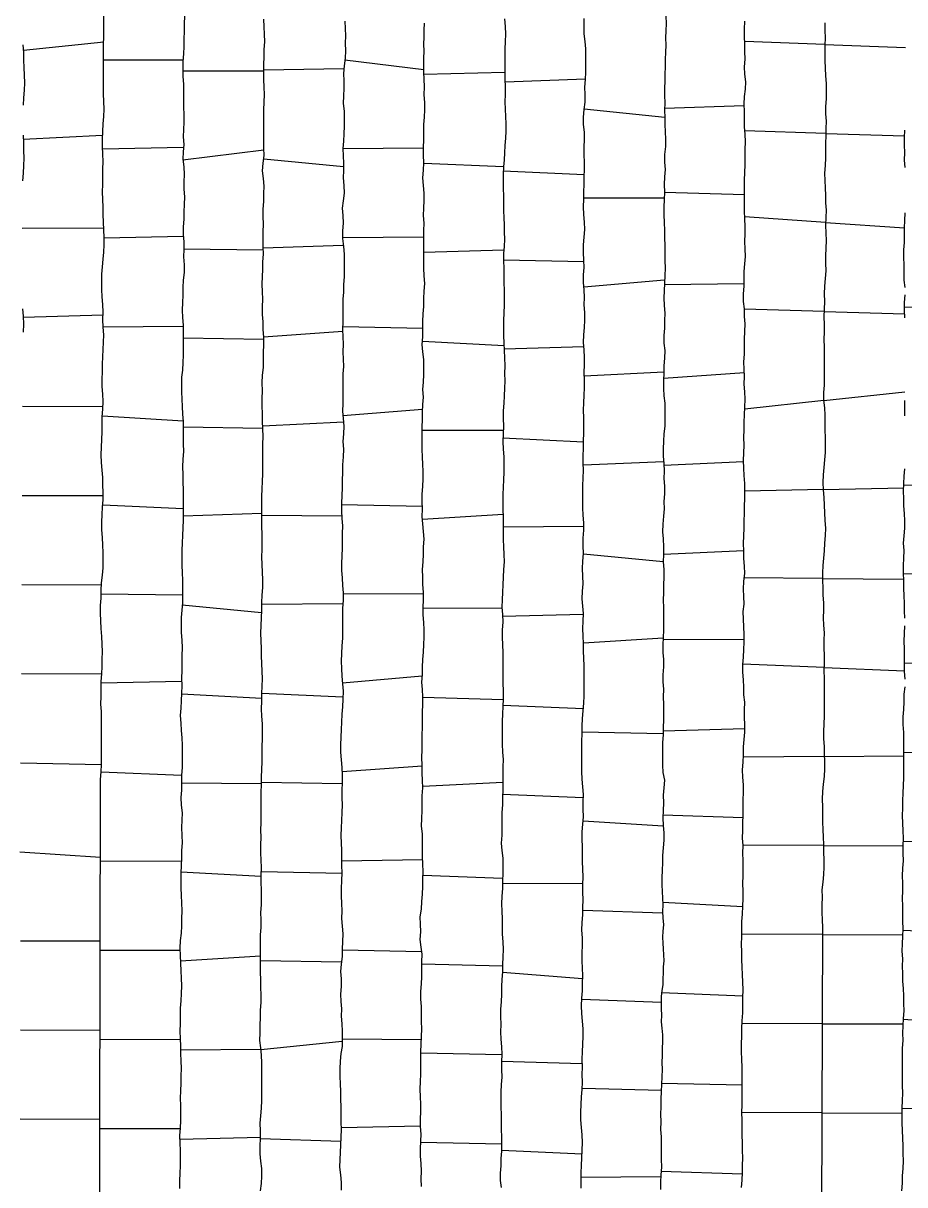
# Model space of a CAD drawing. Extents: x 703186 to 703989, y 1560402 to 1561368.
# Drawn here: x 703302.7 to 703352.2, y 1560728.8 to 1560793.9 of the extents above; entities that cross this region are included whole.
import ezdxf

# ---------------------------------------------------------------- set-up
doc = ezdxf.new("R2010")
doc.units = 0
doc.layers.add('10124_2002_REAL', color=30, linetype='Continuous')
doc.layers.add('AGROCAD PLL', color=7, linetype='Continuous')

msp = doc.modelspace()

# ---------------------------------------------------------------- linework, layer by layer
at = {"layer": '10124_2002_REAL'}
for points in [[(703306.9575, 1560711.9363), (703307.032, 1560751.0817), (703307.0351, 1560751.5074), (703307.071, 1560751.9341), (703307.087, 1560752.3433), (703307.0879, 1560752.7579), (703307.0863, 1560753.1851), (703307.0889, 1560753.6214), (703307.0878, 1560754.0502), (703307.0834, 1560754.4843), (703307.0929, 1560754.9045), (703307.0758, 1560755.3183), (703307.0541, 1560755.7396), (703307.0703, 1560756.1684), (703307.0646, 1560756.5913), (703307.0565, 1560757.0036), (703307.1084, 1560757.4257), (703307.1196, 1560757.8382), (703307.115, 1560758.2551), (703307.1385, 1560758.6781), (703307.1186, 1560759.1073), (703307.1002, 1560759.5356), (703307.0713, 1560759.9723), (703307.0461, 1560760.4013), (703307.0318, 1560760.829), (703307.0269, 1560761.2617), (703307.0612, 1560761.6885), (703307.0675, 1560762.1165), (703307.0839, 1560762.549), (703307.1458, 1560762.9677), (703307.1857, 1560763.3881), (703307.1868, 1560763.8164), (703307.1748, 1560764.239), (703307.1553, 1560764.6613), (703307.1365, 1560765.089), (703307.1124, 1560765.5167), (703307.0967, 1560765.9393), (703307.1288, 1560766.3689), (703307.1498, 1560766.785), (703307.1695, 1560767.2031), (703307.1738, 1560767.6166), (703307.1618, 1560768.0308), (703307.1527, 1560768.4439), (703307.1268, 1560768.8657), (703307.0809, 1560769.2928), (703307.07, 1560769.7278), (703307.0821, 1560770.1484), (703307.1101, 1560770.5769), (703307.1223, 1560771.0019), (703307.1261, 1560771.4216), (703307.1285, 1560771.8545), (703307.1539, 1560772.2759), (703307.1746, 1560772.7156), (703307.1622, 1560773.1276), (703307.1235, 1560773.5532), (703307.1283, 1560773.9707), (703307.1457, 1560774.3801), (703307.1363, 1560774.8034), (703307.1549, 1560775.2207), (703307.1788, 1560775.632), (703307.1959, 1560776.0425), (703307.2119, 1560776.456), (703307.1689, 1560776.8739), (703307.1645, 1560777.3107), (703307.1724, 1560777.7291), (703307.1502, 1560778.1523), (703307.1258, 1560778.5797), (703307.1118, 1560778.9958), (703307.1068, 1560779.4165), (703307.11, 1560779.8542), (703307.1397, 1560780.2677), (703307.1824, 1560780.6881), (703307.2131, 1560781.0982), (703307.2393, 1560781.5006), (703307.2301, 1560781.9132), (703307.2084, 1560782.3438), (703307.1972, 1560782.7698), (703307.1832, 1560783.1942), (703307.1778, 1560783.6211), (703307.1542, 1560784.0422), (703307.1443, 1560784.47), (703307.1683, 1560784.8947), (703307.1588, 1560785.3191), (703307.1646, 1560785.7525), (703307.17, 1560786.1689), (703307.1517, 1560786.5877), (703307.1426, 1560787.0101), (703307.1352, 1560787.431), (703307.1607, 1560787.8527), (703307.1808, 1560788.2822), (703307.2193, 1560788.6972), (703307.2251, 1560789.1163), (703307.2082, 1560789.5401), (703307.194, 1560789.972), (703307.2027, 1560790.3969), (703307.2828, 1560815.9467)], [(703311.736, 1560794.3289), (703311.7268, 1560793.8961), (703311.728, 1560793.4744), (703311.7067, 1560793.0542), (703311.7003, 1560792.6274), (703311.6802, 1560792.212), (703311.6467, 1560791.7919), (703311.6528, 1560791.3577), (703311.6522, 1560790.9416), (703311.683, 1560790.5153), (703311.6915, 1560790.0834), (703311.682, 1560789.6629), (703311.6916, 1560789.2313), (703311.7007, 1560788.8126), (703311.6967, 1560788.3879), (703311.6779, 1560787.9716), (703311.6684, 1560787.5534), (703311.6961, 1560787.1367), (703311.6687, 1560786.7156), (703311.6479, 1560786.3051), (703311.7007, 1560785.8797), (703311.7287, 1560785.452), (703311.7046, 1560785.0361), (703311.7094, 1560784.6214), (703311.7377, 1560784.2006), (703311.7186, 1560783.7695), (703311.6987, 1560783.3573), (703311.6981, 1560782.9336), (703311.6754, 1560782.5071), (703311.6574, 1560782.0869), (703311.708, 1560781.6652), (703311.7018, 1560781.2457), (703311.6926, 1560780.8217), (703311.7139, 1560780.3853), (703311.722, 1560779.947), (703311.6733, 1560779.525), (703311.6456, 1560779.1013), (703311.6478, 1560778.6821), (703311.6352, 1560778.2592), (703311.6127, 1560777.8376), (703311.6233, 1560777.4182), (703311.6604, 1560776.9885), (703311.6721, 1560776.5593), (703311.6652, 1560776.1452), (703311.6657, 1560775.7254), (703311.6674, 1560775.3074), (703311.6424, 1560774.8912), (703311.6297, 1560774.4765), (703311.5818, 1560774.0724), (703311.5639, 1560773.6681), (703311.5704, 1560773.2533), (703311.5878, 1560772.8383), (703311.6024, 1560772.4315), (703311.6287, 1560772.0083), (703311.6743, 1560771.5881), (703311.667, 1560771.165), (703311.6603, 1560770.7435), (703311.6666, 1560770.33), (703311.6816, 1560769.9022), (703311.6457, 1560769.4794), (703311.632, 1560769.0547), (703311.6447, 1560768.6178), (703311.6519, 1560768.1892), (703311.664, 1560767.7553), (703311.6685, 1560767.318), (703311.6691, 1560766.89), (703311.6609, 1560766.4649), (703311.675, 1560766.0487), (703311.6547, 1560765.63), (703311.6318, 1560765.1945), (703311.6015, 1560764.7754), (703311.5945, 1560764.3582), (703311.5976, 1560763.947), (703311.6002, 1560763.5321), (703311.6074, 1560763.1075), (703311.6303, 1560762.6976), (703311.6294, 1560762.2691), (703311.6314, 1560761.8468), (703311.6259, 1560761.4248), (703311.5855, 1560761.0086), (703311.5611, 1560760.5915), (703311.5558, 1560760.1643), (703311.5455, 1560759.7449), (703311.5828, 1560759.3183), (703311.614, 1560758.8913), (703311.5829, 1560758.4696), (703311.5909, 1560758.0425), (703311.5954, 1560757.6133), (703311.5747, 1560757.194), (703311.5875, 1560756.7646), (703311.5667, 1560756.3417), (703311.5448, 1560755.9204), (703311.5266, 1560755.506), (703311.4983, 1560755.0972), (703311.528, 1560754.6665), (703311.5629, 1560754.2522), (703311.5944, 1560753.8421), (703311.601, 1560753.428), (703311.6056, 1560753.0224), (703311.6101, 1560752.6001), (703311.6042, 1560752.175), (703311.568, 1560751.7551), (703311.5741, 1560751.3273), (703311.5714, 1560750.9124), (703311.5445, 1560750.4885), (703311.5512, 1560750.0679), (703311.6021, 1560749.6435), (703311.5986, 1560749.2185), (703311.5776, 1560748.8069), (703311.5916, 1560748.3742), (703311.6025, 1560747.9523), (703311.5694, 1560747.5281), (703311.5727, 1560747.0962), (703311.5632, 1560746.6772), (703311.5406, 1560746.258), (703311.5375, 1560745.8418), (703311.5381, 1560745.4266), (703311.5584, 1560745.0042), (703311.5804, 1560744.5837), (703311.5822, 1560744.1459), (703311.5776, 1560743.7166), (703311.5817, 1560743.3026), (703311.5484, 1560742.8813), (703311.5061, 1560742.4655), (703311.4699, 1560742.0493), (703311.492, 1560741.6327), (703311.5185, 1560741.2035), (703311.5271, 1560740.7804), (703311.5476, 1560740.3636), (703311.5657, 1560739.9357), (703311.563, 1560739.5108), (703311.5319, 1560739.0902), (703311.5034, 1560738.67), (703311.5044, 1560738.248), (703311.4939, 1560737.8223), (703311.4769, 1560737.3959), (703311.495, 1560736.9737), (703311.5163, 1560736.5517), (703311.5204, 1560736.1329), (703311.539, 1560735.717), (703311.5512, 1560735.2988), (703311.5414, 1560734.8897), (703311.5392, 1560734.4728), (703311.5232, 1560734.0408), (703311.5042, 1560733.6217), (703311.5107, 1560733.2179), (703311.5198, 1560732.7986), (703311.5081, 1560732.3706), (703311.4888, 1560731.9551), (703311.4664, 1560731.5295), (703311.4758, 1560731.1109), (703311.4903, 1560730.6902), (703311.5045, 1560730.2623), (703311.4941, 1560729.8338), (703311.483, 1560729.4131), (703311.4662, 1560728.9841), (703311.4623, 1560728.5615)], [(703316.0127, 1560728.4272), (703316.0526, 1560728.8435), (703316.0757, 1560729.2617), (703316.0746, 1560729.6822), (703316.0299, 1560730.09), (703315.9884, 1560730.51), (703315.9948, 1560730.9477), (703316.0087, 1560731.3734), (703316.0026, 1560731.7918), (703315.9911, 1560732.2244), (703316.0316, 1560732.6435), (703316.0599, 1560733.0669), (703316.0762, 1560733.4899), (703316.0867, 1560733.9037), (703316.0814, 1560734.3211), (703316.0796, 1560734.7458), (703316.0781, 1560735.1759), (703316.071, 1560735.6042), (703316.0598, 1560736.0336), (703316.018, 1560736.4525), (703315.9686, 1560736.8645), (703315.9846, 1560737.294), (703315.9878, 1560737.7245), (703315.9969, 1560738.1493), (703316.0065, 1560738.5733), (703316.0355, 1560738.9985), (703316.0407, 1560739.419), (703316.029, 1560739.8417), (703316.0329, 1560740.2749), (703316.0102, 1560740.6989), (703315.9986, 1560741.1196), (703316.0063, 1560741.5209), (703316.0016, 1560741.9367), (703315.9979, 1560742.3706), (703316.009, 1560742.7849), (703316.0374, 1560743.2058), (703316.0345, 1560743.6369), (703316.0226, 1560744.048), (703316.0615, 1560744.4722), (703316.0642, 1560744.8775), (703316.054, 1560745.3091), (703316.0444, 1560745.7228), (703316.0497, 1560746.1434), (703316.06, 1560746.573), (703316.0499, 1560746.9792), (703316.0204, 1560747.3963), (703316.0322, 1560747.8384), (703316.0353, 1560748.2633), (703316.0146, 1560748.673), (703316.0494, 1560749.0913), (703316.0332, 1560749.5129), (703316.0342, 1560749.9409), (703316.0402, 1560750.3713), (703316.0513, 1560750.7963), (703316.064, 1560751.2169), (703316.0703, 1560751.6341), (703316.0714, 1560752.0652), (703316.0999, 1560752.4887), (703316.0975, 1560752.9301), (703316.1045, 1560753.3609), (703316.1198, 1560753.7904), (703316.1226, 1560754.209), (703316.1115, 1560754.6304), (703316.0821, 1560755.0589), (703316.0677, 1560755.4795), (703316.0775, 1560755.9042), (703316.0859, 1560756.3251), (703316.1055, 1560756.7445), (703316.1152, 1560757.1621), (703316.1073, 1560757.5822), (703316.0751, 1560758.0097), (703316.0587, 1560758.444), (703316.0517, 1560758.8631), (703316.0362, 1560759.2922), (703316.0201, 1560759.7185), (703316.0383, 1560760.1413), (703316.0579, 1560760.5689), (703316.0745, 1560761.0019), (703316.0704, 1560761.4331), (703316.091, 1560761.8502), (703316.1299, 1560762.2787), (703316.1276, 1560762.707), (703316.1181, 1560763.1377), (703316.0966, 1560763.5622), (703316.0888, 1560763.9892), (703316.0935, 1560764.4184), (703316.1012, 1560764.8424), (703316.0947, 1560765.2761), (703316.0887, 1560765.7071), (703316.0778, 1560766.1258), (703316.0814, 1560766.5488), (703316.0795, 1560766.9561), (703316.0832, 1560767.3772), (703316.1, 1560767.8065), (703316.1111, 1560768.2224), (703316.1291, 1560768.6495), (703316.1392, 1560769.0661), (703316.1311, 1560769.4814), (703316.1339, 1560769.8982), (703316.1418, 1560770.3227), (703316.1519, 1560770.7544), (703316.1384, 1560771.1802), (703316.116, 1560771.607), (703316.1158, 1560772.0393), (703316.1032, 1560772.4579), (703316.1035, 1560772.8842), (703316.1118, 1560773.3174), (703316.0956, 1560773.7563), (703316.1141, 1560774.1874), (703316.1645, 1560774.622), (703316.1795, 1560775.0493), (703316.1785, 1560775.4689), (703316.1939, 1560775.8938), (703316.1829, 1560776.3272), (703316.1526, 1560776.7478), (703316.1579, 1560777.1862), (703316.1237, 1560777.6014), (703316.1137, 1560778.0218), (703316.1302, 1560778.4532), (703316.1164, 1560778.8684), (703316.0929, 1560779.2876), (703316.1222, 1560779.7211), (703316.134, 1560780.1209), (703316.139, 1560780.5461), (703316.1696, 1560780.9718), (703316.1557, 1560781.3817), (703316.1553, 1560781.8114), (703316.153, 1560782.2258), (703316.1684, 1560782.6518), (703316.1537, 1560783.0852), (703316.1533, 1560783.5081), (703316.1881, 1560783.9404), (703316.1923, 1560784.3722), (703316.2016, 1560784.7953), (703316.1736, 1560785.2194), (703316.1262, 1560785.65), (703316.1626, 1560786.087), (703316.2016, 1560786.5074), (703316.1839, 1560786.9314), (703316.1938, 1560787.3536), (703316.1952, 1560787.7722), (703316.2, 1560788.2101), (703316.1873, 1560788.6378), (703316.1829, 1560789.0737), (703316.2089, 1560789.4974), (703316.2253, 1560789.9284), (703316.2053, 1560790.3455), (703316.1894, 1560790.7707), (703316.1984, 1560791.199), (703316.1908, 1560791.6245), (703316.2045, 1560792.0478), (703316.2048, 1560792.4669), (703316.2399, 1560792.8946), (703316.2341, 1560793.3204), (703316.2078, 1560793.7336), (703316.2003, 1560794.1645)], [(703320.7338, 1560794.0469), (703320.7564, 1560793.6329), (703320.7767, 1560793.2232), (703320.7626, 1560792.8147), (703320.7689, 1560792.3917), (703320.748, 1560791.9668), (703320.6943, 1560791.5414), (703320.6659, 1560791.109), (703320.6716, 1560790.7053), (703320.675, 1560790.276), (703320.6524, 1560789.8549), (703320.6471, 1560789.4329), (703320.7014, 1560789.0011), (703320.7042, 1560788.5787), (703320.6982, 1560788.1645), (703320.6716, 1560787.7354), (703320.665, 1560787.3196), (703320.6307, 1560786.9143), (703320.6347, 1560786.5026), (703320.6685, 1560786.0811), (703320.6552, 1560785.6707), (703320.6447, 1560785.2531), (703320.676, 1560784.8318), (703320.6934, 1560784.4019), (703320.649, 1560783.9726), (703320.592, 1560783.5557), (703320.6174, 1560783.1393), (703320.6359, 1560782.7107), (703320.6073, 1560782.2778), (703320.6117, 1560781.8508), (703320.6538, 1560781.4152), (703320.6929, 1560780.983), (703320.6994, 1560780.5558), (703320.7078, 1560780.1364), (703320.697, 1560779.704), (703320.6657, 1560779.2847), (703320.6617, 1560778.8519), (703320.6296, 1560778.4469), (703320.6213, 1560778.0329), (703320.6241, 1560777.6028), (703320.6215, 1560777.182), (703320.6137, 1560776.758), (703320.6321, 1560776.3372), (703320.6369, 1560775.931), (703320.6304, 1560775.4991), (703320.6507, 1560775.0927), (703320.6629, 1560774.6842), (703320.6281, 1560774.2589), (703320.6213, 1560773.8461), (703320.626, 1560773.4309), (703320.6267, 1560773.0102), (703320.6155, 1560772.5984), (703320.6092, 1560772.1763), (703320.6426, 1560771.7572), (703320.6731, 1560771.3277), (703320.6689, 1560770.9011), (703320.6333, 1560770.4731), (703320.6583, 1560770.0405), (703320.6501, 1560769.5999), (703320.6079, 1560769.1673), (703320.5977, 1560768.7362), (703320.5946, 1560768.3084), (703320.5826, 1560767.8727), (703320.563, 1560767.4433), (703320.558, 1560767.0119), (703320.5493, 1560766.5728), (703320.5721, 1560766.1563), (703320.601, 1560765.7377), (703320.5868, 1560765.3135), (703320.5798, 1560764.8963), (703320.5927, 1560764.4755), (703320.5737, 1560764.0572), (703320.5579, 1560763.6333), (703320.5577, 1560763.2288), (703320.591, 1560762.8115), (703320.6132, 1560762.3956), (703320.6379, 1560761.9774), (703320.6376, 1560761.5487), (703320.608, 1560761.1254), (703320.5992, 1560760.7073), (703320.6017, 1560760.2783), (703320.6076, 1560759.861), (703320.5983, 1560759.4296), (703320.5745, 1560759.0054), (703320.5575, 1560758.5733), (703320.5375, 1560758.153), (703320.5473, 1560757.7356), (703320.5708, 1560757.3081), (703320.6071, 1560756.8764), (703320.6338, 1560756.4549), (703320.6256, 1560756.0197), (703320.6064, 1560755.5918), (703320.5728, 1560755.169), (703320.5445, 1560754.7322), (703320.5274, 1560754.3108), (703320.506, 1560753.8896), (703320.5012, 1560753.4585), (703320.4947, 1560753.0423), (703320.536, 1560752.6147), (703320.5637, 1560752.1799), (703320.5945, 1560751.7539), (703320.5948, 1560751.3256), (703320.5675, 1560750.9042), (703320.5681, 1560750.4866), (703320.5858, 1560750.0767), (703320.5689, 1560749.649), (703320.5429, 1560749.2094), (703320.5226, 1560748.8017), (703320.5189, 1560748.3683), (703320.5263, 1560747.9296), (703320.5445, 1560747.534), (703320.5422, 1560747.1079), (703320.5483, 1560746.6779), (703320.5648, 1560746.2651), (703320.5456, 1560745.8349), (703320.5359, 1560745.3983), (703320.5322, 1560744.9721), (703320.5562, 1560744.5568), (703320.5744, 1560744.1337), (703320.5538, 1560743.7052), (703320.5942, 1560743.2777), (703320.6183, 1560742.8483), (703320.5967, 1560742.4124), (703320.594, 1560741.9896), (703320.5851, 1560741.5722), (703320.5254, 1560741.1514), (703320.5006, 1560740.736), (703320.5295, 1560740.323), (703320.5224, 1560739.8885), (703320.4982, 1560739.4702), (703320.5112, 1560739.055), (703320.5436, 1560738.6343), (703320.5289, 1560738.2266), (703320.5646, 1560737.8087), (703320.5875, 1560737.3835), (703320.5828, 1560736.9563), (703320.5786, 1560736.5372), (703320.5181, 1560736.1302), (703320.4729, 1560735.7141), (703320.4518, 1560735.2845), (703320.452, 1560734.8478), (703320.476, 1560734.4328), (703320.4873, 1560733.9963), (703320.4854, 1560733.5652), (703320.5055, 1560733.1471), (703320.5141, 1560732.7141), (703320.5149, 1560732.2915), (703320.5244, 1560731.8664), (703320.5099, 1560731.4412), (703320.5004, 1560731.0141), (703320.4809, 1560730.5888), (703320.457, 1560730.184), (703320.4318, 1560729.7604), (703320.4958, 1560729.3298), (703320.5385, 1560728.9023), (703320.5289, 1560728.468)], [(703325.0468, 1560728.6692), (703325.0198, 1560729.1065), (703325.0444, 1560729.528), (703325.0158, 1560729.957), (703324.9875, 1560730.3763), (703324.99, 1560730.7963), (703325, 1560731.2131), (703325.0134, 1560731.6186), (703324.9796, 1560732.0339), (703324.9798, 1560732.4539), (703325.0001, 1560732.8786), (703325.0055, 1560733.2949), (703324.979, 1560733.7119), (703324.9666, 1560734.1352), (703324.9787, 1560734.558), (703324.9952, 1560734.9756), (703325.0059, 1560735.3901), (703325.001, 1560735.811), (703325.0081, 1560736.2318), (703325.0147, 1560736.652), (703325.0443, 1560737.0856), (703325.0554, 1560737.5125), (703325.0461, 1560737.9267), (703325.0411, 1560738.3543), (703325.0401, 1560738.7719), (703325.0023, 1560739.1894), (703324.9991, 1560739.6161), (703325.0284, 1560740.0356), (703325.0564, 1560740.4452), (703325.056, 1560740.8515), (703325.0656, 1560741.2805), (703325.0779, 1560741.7027), (703325.0129, 1560742.1079), (703324.9705, 1560742.539), (703325.0002, 1560742.9682), (703324.9841, 1560743.3884), (703324.9619, 1560743.7987), (703325.0367, 1560744.24), (703325.061, 1560744.6651), (703325.089, 1560745.0766), (703325.1197, 1560745.4968), (703325.1077, 1560745.9215), (703325.1232, 1560746.3448), (703325.1106, 1560746.7629), (703325.1026, 1560747.1889), (703325.0991, 1560747.6198), (703325.0883, 1560748.041), (703325.099, 1560748.4602), (703325.0444, 1560748.889), (703325.0474, 1560749.3265), (703325.068, 1560749.7606), (703325.081, 1560750.1754), (703325.0831, 1560750.5971), (703325.1124, 1560751.0313), (703325.091, 1560751.4517), (703325.082, 1560751.89), (703325.0689, 1560752.317), (703325.0586, 1560752.7361), (703325.079, 1560753.1649), (703325.0704, 1560753.5799), (703325.0709, 1560754.0064), (703325.0844, 1560754.4331), (703325.0963, 1560754.8527), (703325.091, 1560755.2853), (703325.106, 1560755.7105), (703325.1188, 1560756.137), (703325.0943, 1560756.5595), (703325.056, 1560756.9678), (703325.0852, 1560757.3903), (703325.0939, 1560757.812), (703325.1183, 1560758.2318), (703325.1407, 1560758.6498), (703325.1617, 1560759.0747), (703325.1881, 1560759.493), (703325.1951, 1560759.8954), (703325.1706, 1560760.3195), (703325.1363, 1560760.7358), (703325.1358, 1560761.1652), (703325.158, 1560761.5861), (703325.1447, 1560762.0073), (703325.1179, 1560762.439), (703325.1057, 1560762.8628), (703325.1, 1560763.2838), (703325.1283, 1560763.7145), (703325.1443, 1560764.1455), (703325.1583, 1560764.565), (703325.1779, 1560764.9943), (703325.1524, 1560765.4166), (703325.1083, 1560765.8428), (703325.0819, 1560766.2633), (703325.0852, 1560766.6762), (703325.0728, 1560767.0979), (703325.08, 1560767.5221), (703325.1127, 1560767.9462), (703325.137, 1560768.3701), (703325.1386, 1560768.7817), (703325.1061, 1560769.2003), (703325.1, 1560769.5938), (703325.0685, 1560770.0299), (703325.0779, 1560770.4506), (703325.0733, 1560770.8531), (703325.0748, 1560771.278), (703325.0962, 1560771.7109), (703325.0887, 1560772.1222), (703325.1039, 1560772.5471), (703325.1409, 1560772.9625), (703325.1084, 1560773.3851), (703325.1482, 1560773.8043), (703325.1734, 1560774.2216), (703325.1722, 1560774.6327), (703325.1709, 1560775.0643), (703325.1169, 1560775.4924), (703325.08, 1560775.9149), (703325.1034, 1560776.3437), (703325.111, 1560776.7673), (703325.1199, 1560777.1954), (703325.1351, 1560777.6285), (703325.173, 1560778.0511), (703325.1676, 1560778.4852), (703325.1873, 1560778.9086), (703325.2255, 1560779.3292), (703325.1934, 1560779.7546), (703325.1741, 1560780.1903), (703325.1743, 1560780.6127), (703325.1757, 1560781.0391), (703325.164, 1560781.4611), (703325.1598, 1560781.8749), (703325.1745, 1560782.2986), (703325.1782, 1560782.7097), (703325.1584, 1560783.1387), (703325.1603, 1560783.563), (703325.1942, 1560783.9904), (703325.1792, 1560784.4083), (703325.1434, 1560784.83), (703325.1214, 1560785.2631), (703325.1477, 1560785.6914), (703325.1657, 1560786.1008), (703325.1531, 1560786.5296), (703325.1467, 1560786.9582), (703325.1618, 1560787.3864), (703325.1603, 1560787.8121), (703325.1613, 1560788.2429), (703325.2012, 1560788.6638), (703325.2247, 1560789.0803), (703325.229, 1560789.4892), (703325.1809, 1560789.9247), (703325.1969, 1560790.3575), (703325.182, 1560790.7873), (703325.1725, 1560791.1818), (703325.1594, 1560791.5685), (703325.1777, 1560791.9658), (703325.1916, 1560792.3608), (703325.1778, 1560792.7544), (703325.1839, 1560793.1484), (703325.1956, 1560793.5397), (703325.2003, 1560793.9396)], [(703329.6967, 1560794.187), (703329.731, 1560793.7513), (703329.7412, 1560793.3263), (703329.7288, 1560792.9076), (703329.7104, 1560792.4856), (703329.706, 1560792.0654), (703329.7207, 1560791.6503), (703329.7141, 1560791.2232), (703329.7204, 1560790.7932), (703329.7352, 1560790.3743), (703329.7309, 1560789.9388), (703329.7173, 1560789.516), (703329.729, 1560789.1083), (703329.7474, 1560788.7061), (703329.7693, 1560788.2956), (703329.7717, 1560787.8862), (703329.7433, 1560787.4788), (703329.7052, 1560787.0686), (703329.6854, 1560786.6718), (703329.667, 1560786.2711), (703329.6303, 1560785.8681), (703329.6109, 1560785.4634), (703329.6129, 1560785.0592), (703329.6234, 1560784.6545), (703329.634, 1560784.2496), (703329.6378, 1560783.8363), (703329.647, 1560783.4295), (703329.6487, 1560783.0228), (703329.669, 1560782.6162), (703329.6808, 1560782.2149), (703329.6862, 1560781.8209), (703329.6778, 1560781.4169), (703329.6383, 1560781.018), (703329.6304, 1560780.613), (703329.6507, 1560780.1975), (703329.6653, 1560779.7889), (703329.6652, 1560779.3679), (703329.6756, 1560778.955), (703329.6724, 1560778.5329), (703329.6695, 1560778.1215), (703329.655, 1560777.6925), (703329.6333, 1560777.2625), (703329.6444, 1560776.8469), (703329.6322, 1560776.4156), (703329.6642, 1560775.9933), (703329.6773, 1560775.5726), (703329.6937, 1560775.153), (703329.7068, 1560774.7158), (703329.6969, 1560774.2908), (703329.7123, 1560773.8729), (703329.6895, 1560773.4573), (703329.6706, 1560773.0395), (703329.6507, 1560772.6181), (703329.6241, 1560772.1886), (703329.62, 1560771.7504), (703329.6317, 1560771.3291), (703329.6144, 1560770.8972), (703329.5943, 1560770.4674), (703329.6226, 1560770.0383), (703329.654, 1560769.6106), (703329.6543, 1560769.1799), (703329.6485, 1560768.7512), (703329.6408, 1560768.3253), (703329.6206, 1560767.9033), (703329.606, 1560767.488), (703329.6045, 1560767.0743), (703329.6099, 1560766.6555), (703329.6115, 1560766.2275), (703329.6177, 1560765.812), (703329.6223, 1560765.3954), (703329.6225, 1560764.9785), (703329.642, 1560764.5561), (703329.666, 1560764.1308), (703329.6723, 1560763.711), (703329.6439, 1560763.2826), (703329.6166, 1560762.8573), (703329.5938, 1560762.4369), (703329.5809, 1560762.0112), (703329.5615, 1560761.5904), (703329.547, 1560761.1773), (703329.5833, 1560760.7551), (703329.5922, 1560760.3335), (703329.554, 1560759.9018), (703329.5548, 1560759.4835), (703329.5831, 1560759.0638), (703329.5939, 1560758.6232), (703329.5991, 1560758.1917), (703329.5959, 1560757.7705), (703329.6029, 1560757.3387), (703329.61, 1560756.9089), (703329.6143, 1560756.4747), (703329.6198, 1560756.0402), (703329.6018, 1560755.6042), (703329.5822, 1560755.1832), (703329.5563, 1560754.7606), (703329.5592, 1560754.3336), (703329.5547, 1560753.9119), (703329.5701, 1560753.4834), (703329.5854, 1560753.0473), (703329.6129, 1560752.637), (703329.5924, 1560752.2216), (703329.6039, 1560751.7919), (703329.6036, 1560751.3631), (703329.5968, 1560750.9249), (703329.5783, 1560750.4997), (703329.5733, 1560750.0875), (703329.5532, 1560749.655), (703329.547, 1560749.2302), (703329.5471, 1560748.8076), (703329.5396, 1560748.3773), (703329.5113, 1560747.9384), (703329.5362, 1560747.5254), (703329.5956, 1560747.1025), (703329.6081, 1560746.6788), (703329.5965, 1560746.2421), (703329.5823, 1560745.8239), (703329.5803, 1560745.3998), (703329.5407, 1560744.9683), (703329.5229, 1560744.5406), (703329.5376, 1560744.1187), (703329.5642, 1560743.6873), (703329.5612, 1560743.2494), (703329.5584, 1560742.8357), (703329.5978, 1560742.4002), (703329.614, 1560741.9777), (703329.599, 1560741.5584), (703329.5912, 1560741.1357), (703329.5851, 1560740.7176), (703329.5521, 1560740.2914), (703329.5278, 1560739.8871), (703329.522, 1560739.4634), (703329.4998, 1560739.031), (703329.4768, 1560738.6262), (703329.4774, 1560738.2047), (703329.481, 1560737.7655), (703329.4695, 1560737.3533), (703329.4875, 1560736.9439), (703329.5222, 1560736.5104), (703329.5412, 1560736.0921), (703329.5294, 1560735.6653), (703329.5352, 1560735.2382), (703329.5458, 1560734.8144), (703329.4999, 1560734.3894), (703329.4876, 1560733.972), (703329.4888, 1560733.5437), (703329.4904, 1560733.122), (703329.508, 1560732.7054), (703329.5119, 1560732.282), (703329.5084, 1560731.8763), (703329.5269, 1560731.4665), (703329.5346, 1560731.0545), (703329.517, 1560730.6489), (703329.4951, 1560730.2424), (703329.4828, 1560729.8348), (703329.4444, 1560729.4235), (703329.4578, 1560729.0178), (703329.5031, 1560728.6176)], [(703334.0011, 1560728.5851), (703333.9908, 1560729.0097), (703333.9878, 1560729.4464), (703334.01, 1560729.8573), (703334.0378, 1560730.2831), (703334.052, 1560730.7203), (703334.0611, 1560731.1413), (703334.059, 1560731.5639), (703334.0221, 1560731.9844), (703333.9806, 1560732.4177), (703333.9795, 1560732.8495), (703333.9913, 1560733.2668), (703334.019, 1560733.6982), (703334.0587, 1560734.1174), (703334.0698, 1560734.531), (703334.0458, 1560734.9507), (703334.0623, 1560735.3702), (703334.051, 1560735.8097), (703334.0697, 1560736.2317), (703334.0867, 1560736.6572), (703334.1032, 1560737.0905), (703334.1087, 1560737.5154), (703334.0675, 1560737.9497), (703334.0266, 1560738.3735), (703334.0127, 1560738.8007), (703334.0306, 1560739.2314), (703334.0675, 1560739.6518), (703334.0657, 1560740.0807), (703334.0817, 1560740.5021), (703334.0684, 1560740.918), (703334.0602, 1560741.3427), (703334.0603, 1560741.7774), (703334.0749, 1560742.1933), (703334.0616, 1560742.6158), (703334.028, 1560743.0476), (703334.0503, 1560743.4856), (703334.0797, 1560743.9076), (703334.0939, 1560744.3291), (703334.0988, 1560744.7584), (703334.0831, 1560745.1911), (703334.0934, 1560745.62), (703334.1057, 1560746.0454), (703334.0904, 1560746.478), (703334.0612, 1560746.9024), (703334.0655, 1560747.3219), (703334.0698, 1560747.737), (703334.0464, 1560748.1558), (703334.0497, 1560748.5765), (703334.0978, 1560748.994), (703334.1227, 1560749.4125), (703334.1144, 1560749.8398), (703334.1117, 1560750.255), (703334.1193, 1560750.6735), (703334.0913, 1560751.0984), (703334.0511, 1560751.5233), (703334.0277, 1560751.9487), (703334.0394, 1560752.3817), (703334.0386, 1560752.8062), (703334.0341, 1560753.2224), (703334.0375, 1560753.6507), (703334.0454, 1560754.0754), (703334.054, 1560754.5031), (703334.0665, 1560754.933), (703334.114, 1560755.3519), (703334.15, 1560755.7842), (703334.1689, 1560756.2065), (703334.1681, 1560756.6234), (703334.1581, 1560757.0534), (703334.1649, 1560757.4843), (703334.1676, 1560757.894), (703334.1476, 1560758.3019), (703334.1355, 1560758.724), (703334.132, 1560759.1288), (703334.1048, 1560759.5479), (703334.087, 1560759.9712), (703334.1014, 1560760.3961), (703334.1184, 1560760.812), (703334.0886, 1560761.2281), (703334.0448, 1560761.6496), (703334.0697, 1560762.0783), (703334.1014, 1560762.4852), (703334.0889, 1560762.9158), (703334.0736, 1560763.3514), (703334.0887, 1560763.7644), (703334.1284, 1560764.1907), (703334.112, 1560764.6143), (703334.1072, 1560765.0446), (703334.1368, 1560765.4866), (703334.1518, 1560765.898), (703334.1145, 1560766.3329), (703334.0857, 1560766.7526), (703334.0862, 1560767.1709), (703334.0868, 1560767.5967), (703334.0893, 1560768.0003), (703334.1028, 1560768.4168), (703334.1315, 1560768.8552), (703334.1148, 1560769.2511), (703334.1053, 1560769.6736), (703334.123, 1560770.0848), (703334.1228, 1560770.5015), (703334.1396, 1560770.9319), (703334.1369, 1560771.3514), (703334.1367, 1560771.7879), (703334.1327, 1560772.2174), (703334.1381, 1560772.6406), (703334.1546, 1560773.0605), (703334.1759, 1560773.479), (703334.1848, 1560773.9014), (703334.1639, 1560774.3328), (703334.1805, 1560774.761), (703334.1875, 1560775.187), (703334.1545, 1560775.6029), (703334.1306, 1560776.0268), (703334.143, 1560776.4489), (703334.1853, 1560776.8676), (703334.1983, 1560777.2833), (703334.2043, 1560777.7044), (703334.1727, 1560778.1281), (703334.1836, 1560778.5496), (703334.1589, 1560778.9718), (703334.1225, 1560779.3927), (703334.1352, 1560779.8219), (703334.1586, 1560780.2347), (703334.144, 1560780.649), (703334.1316, 1560781.0691), (703334.1231, 1560781.4958), (703334.1618, 1560781.9307), (703334.1939, 1560782.358), (703334.1915, 1560782.7733), (703334.1448, 1560783.2013), (703334.1335, 1560783.633), (703334.147, 1560784.0552), (703334.1476, 1560784.4718), (703334.1556, 1560784.893), (703334.1687, 1560785.3124), (703334.1828, 1560785.7231), (703334.1803, 1560786.1451), (703334.1623, 1560786.5582), (703334.171, 1560786.972), (703334.1826, 1560787.4026), (703334.1834, 1560787.8237), (703334.1325, 1560788.2476), (703334.1294, 1560788.6721), (703334.168, 1560789.0956), (703334.2106, 1560789.5063), (703334.2177, 1560789.9312), (703334.2033, 1560790.3481), (703334.2367, 1560790.7686), (703334.2623, 1560791.1964), (703334.2656, 1560791.6242), (703334.2618, 1560792.0584), (703334.2593, 1560792.4974), (703334.2277, 1560792.9043), (703334.1688, 1560793.333), (703334.1586, 1560793.7676), (703334.1722, 1560794.1952)], [(703338.7524, 1560794.3301), (703338.7608, 1560793.9183), (703338.7503, 1560793.516), (703338.7342, 1560793.1107), (703338.7401, 1560792.6976), (703338.7302, 1560792.3027), (703338.7135, 1560791.8911), (703338.7044, 1560791.4864), (703338.6978, 1560791.0824), (703338.6942, 1560790.6743), (703338.6681, 1560790.2815), (703338.6732, 1560789.8825), (703338.6813, 1560789.4741), (703338.6791, 1560789.0648), (703338.6817, 1560788.651), (703338.6926, 1560788.256), (703338.7109, 1560787.8459), (703338.7224, 1560787.4278), (703338.7189, 1560787.0117), (703338.68, 1560786.5743), (703338.6704, 1560786.1439), (703338.7002, 1560785.7332), (703338.6754, 1560785.3095), (703338.6555, 1560784.8866), (703338.6644, 1560784.4475), (703338.6472, 1560784.0366), (703338.6392, 1560783.6064), (703338.6381, 1560783.178), (703338.655, 1560782.7543), (703338.6718, 1560782.3123), (703338.6757, 1560781.8902), (703338.6859, 1560781.458), (703338.6915, 1560781.0332), (703338.6911, 1560780.6163), (703338.7004, 1560780.1915), (703338.6869, 1560779.7763), (703338.6661, 1560779.3508), (703338.645, 1560778.9274), (703338.6285, 1560778.5238), (703338.6581, 1560778.0909), (703338.6886, 1560777.6699), (703338.6721, 1560777.2483), (703338.6642, 1560776.8223), (703338.631, 1560776.4113), (703338.6395, 1560775.9918), (703338.6987, 1560775.5645), (703338.6648, 1560775.1456), (703338.6407, 1560774.7138), (703338.6364, 1560774.3126), (703338.6117, 1560773.8902), (703338.6158, 1560773.4459), (703338.6395, 1560773.0387), (703338.6864, 1560772.6199), (703338.6863, 1560772.177), (703338.6975, 1560771.7622), (703338.686, 1560771.3237), (703338.6295, 1560770.9033), (703338.6198, 1560770.4841), (703338.6034, 1560770.0524), (703338.5923, 1560769.6543), (703338.6354, 1560769.2323), (703338.6428, 1560768.8097), (703338.6268, 1560768.3971), (703338.6663, 1560767.9683), (703338.6618, 1560767.5291), (703338.6413, 1560767.1078), (703338.6433, 1560766.6889), (703338.6218, 1560766.2709), (703338.572, 1560765.8362), (703338.5561, 1560765.4034), (703338.589, 1560764.9991), (703338.6072, 1560764.5668), (703338.608, 1560764.1316), (703338.6004, 1560763.7217), (703338.6419, 1560763.2933), (703338.6288, 1560762.8574), (703338.62, 1560762.4362), (703338.6117, 1560762.0064), (703338.5915, 1560761.576), (703338.6218, 1560761.1485), (703338.6158, 1560760.7377), (703338.6236, 1560760.3135), (703338.6086, 1560759.8836), (703338.6007, 1560759.469), (703338.575, 1560759.0655), (703338.5772, 1560758.6387), (703338.6113, 1560758.236), (703338.6149, 1560757.8226), (703338.5746, 1560757.3852), (703338.5759, 1560756.977), (703338.6106, 1560756.573), (703338.6006, 1560756.1444), (703338.6089, 1560755.7089), (703338.6158, 1560755.2917), (703338.622, 1560754.8584), (703338.6036, 1560754.4295), (703338.5879, 1560754.0057), (703338.562, 1560753.5856), (703338.5649, 1560753.1781), (703338.5644, 1560752.7397), (703338.5536, 1560752.3189), (703338.5783, 1560751.9006), (703338.677, 1560751.474), (703338.6356, 1560751.0467), (703338.5981, 1560750.6245), (703338.6208, 1560750.1919), (703338.6009, 1560749.7625), (703338.5776, 1560749.3618), (703338.6008, 1560748.9356), (703338.6362, 1560748.5159), (703338.6311, 1560748.098), (703338.5923, 1560747.6711), (703338.559, 1560747.2371), (703338.5501, 1560746.8285), (703338.5365, 1560746.4153), (703338.5265, 1560745.9991), (703338.5233, 1560745.599), (703338.5432, 1560745.2155), (703338.565, 1560744.8557), (703338.5775, 1560744.4762), (703338.5604, 1560744.1044), (703338.5852, 1560743.7373), (703338.6098, 1560743.3626), (703338.5743, 1560742.9927), (703338.5595, 1560742.6625), (703338.5791, 1560742.3316), (703338.6045, 1560742.0002), (703338.6161, 1560741.6668), (703338.6257, 1560741.3313), (703338.6028, 1560740.9907), (703338.5932, 1560740.6563), (703338.5703, 1560740.3178), (703338.5683, 1560739.9891), (703338.5226, 1560739.673), (703338.4921, 1560739.3366), (703338.4878, 1560738.9917), (703338.4875, 1560738.6455), (703338.5047, 1560738.2876), (703338.4927, 1560737.9201), (703338.5121, 1560737.5524), (703338.5517, 1560737.1863), (703338.5539, 1560736.8), (703338.5361, 1560736.4153), (703338.5416, 1560736.0272), (703338.5294, 1560735.634), (703338.5379, 1560735.2308), (703338.5242, 1560734.8256), (703338.5055, 1560734.4166), (703338.4871, 1560733.9982), (703338.4657, 1560733.5741), (703338.4656, 1560733.1527), (703338.4552, 1560732.7272), (703338.4565, 1560732.3111), (703338.4532, 1560731.88), (703338.4818, 1560731.4515), (703338.4749, 1560731.0333), (703338.4864, 1560730.6175), (703338.4912, 1560730.2011), (703338.4949, 1560729.7675), (703338.4602, 1560729.335), (703338.4404, 1560728.9188), (703338.4383, 1560728.4994)], [(703342.9871, 1560728.6143), (703343.0296, 1560729.0355), (703343.043, 1560729.4527), (703343.0547, 1560729.8616), (703343.0651, 1560730.28), (703343.0511, 1560730.7004), (703343.0555, 1560731.1287), (703343.0355, 1560731.5584), (703343.0264, 1560731.9759), (703343.0224, 1560732.4021), (703343.0129, 1560732.8288), (703343.0338, 1560733.2548), (703343.0252, 1560733.6707), (703343.02, 1560734.0905), (703343.028, 1560734.5104), (703343.0227, 1560734.9475), (703343.0204, 1560735.3723), (703343.0019, 1560735.8075), (703342.9993, 1560736.2498), (703342.9966, 1560736.6721), (703343.001, 1560737.0999), (703343.0059, 1560737.5294), (703343.0347, 1560737.9675), (703343.0574, 1560738.409), (703343.0667, 1560738.8398), (703343.0674, 1560739.2685), (703343.0842, 1560739.6988), (703343.0733, 1560740.1319), (703343.046, 1560740.5636), (703343.0296, 1560740.9848), (703343.0094, 1560741.4149), (703343.0169, 1560741.8436), (703342.9911, 1560742.2642), (703343.0036, 1560742.6872), (703343.0065, 1560743.1128), (703343.0185, 1560743.546), (703343.0396, 1560743.958), (703343.0642, 1560744.4005), (703343.0835, 1560744.8233), (703343.0788, 1560745.2513), (703343.0603, 1560745.6779), (703343.0849, 1560746.1048), (703343.0919, 1560746.5322), (703343.0827, 1560746.9536), (703343.0694, 1560747.3765), (703343.0784, 1560747.8061), (703343.0527, 1560748.2246), (703343.063, 1560748.6551), (703343.069, 1560749.0773), (703343.0847, 1560749.5079), (703343.091, 1560749.9403), (703343.0799, 1560750.3614), (703343.0953, 1560750.7859), (703343.0963, 1560751.2142), (703343.0619, 1560751.6287), (703343.047, 1560752.0557), (703343.0831, 1560752.4704), (703343.1032, 1560752.8982), (703343.0971, 1560753.3311), (703343.1357, 1560753.7498), (703343.181, 1560754.1671), (703343.1691, 1560754.5755), (703343.1511, 1560754.9987), (703343.1674, 1560755.4204), (703343.1716, 1560755.8425), (703343.1264, 1560756.262), (703343.1187, 1560756.6864), (703343.1043, 1560757.0931), (703343.0622, 1560757.5219), (703343.0693, 1560757.9493), (703343.0947, 1560758.3697), (703343.1186, 1560758.7973), (703343.1378, 1560759.217), (703343.1394, 1560759.6385), (703343.1195, 1560760.0621), (703343.0958, 1560760.4964), (703343.0914, 1560760.9225), (703343.1314, 1560761.3443), (703343.1265, 1560761.7717), (703343.1102, 1560762.1921), (703343.1305, 1560762.6274), (703343.1687, 1560763.0585), (703343.1503, 1560763.4793), (703343.1291, 1560763.9062), (703343.1281, 1560764.3274), (703343.1102, 1560764.7435), (703343.1199, 1560765.1687), (703343.1401, 1560765.599), (703343.1451, 1560766.0182), (703343.1543, 1560766.4288), (703343.167, 1560766.8481), (703343.1799, 1560767.2787), (703343.1811, 1560767.689), (703343.1754, 1560768.1155), (703343.1341, 1560768.5526), (703343.1256, 1560768.9799), (703343.1057, 1560769.4046), (703343.1211, 1560769.829), (703343.1337, 1560770.2573), (703343.1294, 1560770.6845), (703343.1348, 1560771.1236), (703343.1373, 1560771.5536), (703343.1504, 1560771.965), (703343.1757, 1560772.3988), (703343.1983, 1560772.8373), (703343.1804, 1560773.2548), (703343.1474, 1560773.6777), (703343.1683, 1560774.1098), (703343.1397, 1560774.5302), (703343.1285, 1560774.9441), (703343.1581, 1560775.3714), (703343.1644, 1560775.7984), (703343.1662, 1560776.2137), (703343.1783, 1560776.6362), (703343.1902, 1560777.0631), (703343.1657, 1560777.4791), (703343.1597, 1560777.9076), (703343.1102, 1560778.3292), (703343.1055, 1560778.7573), (703343.1462, 1560779.1769), (703343.1406, 1560779.5976), (703343.1335, 1560780.0051), (703343.175, 1560780.4309), (703343.2147, 1560780.8515), (703343.1949, 1560781.2687), (703343.1733, 1560781.6883), (703343.1895, 1560782.1148), (703343.188, 1560782.5386), (703343.1772, 1560782.9687), (703343.1641, 1560783.4038), (703343.1501, 1560783.8275), (703343.1516, 1560784.2692), (703343.1647, 1560784.6917), (703343.1643, 1560785.1306), (703343.1778, 1560785.5681), (703343.1877, 1560785.9982), (703343.1957, 1560786.4245), (703343.1892, 1560786.8588), (703343.2189, 1560787.2881), (703343.1925, 1560787.7106), (703343.1676, 1560788.1246), (703343.1589, 1560788.5669), (703343.1577, 1560788.9858), (703343.1437, 1560789.3927), (703343.1682, 1560789.8148), (703343.2115, 1560790.2335), (703343.2252, 1560790.6547), (703343.1745, 1560791.0706), (703343.1657, 1560791.4875), (703343.1988, 1560791.9183), (703343.1823, 1560792.3392), (703343.1793, 1560792.7548), (703343.1615, 1560793.1867), (703343.1544, 1560793.6054), (703343.1853, 1560794.0406)], [(703347.6677, 1560793.9475), (703347.6738, 1560793.5286), (703347.6851, 1560793.1172), (703347.6697, 1560792.7015), (703347.6612, 1560792.2703), (703347.6749, 1560791.8424), (703347.6906, 1560791.4081), (703347.6941, 1560790.9912), (703347.7321, 1560790.5596), (703347.7449, 1560790.1277), (703347.7358, 1560789.698), (703347.7006, 1560789.2702), (703347.7027, 1560788.8552), (703347.7341, 1560788.4369), (703347.7314, 1560788.0224), (703347.7183, 1560787.614), (703347.6995, 1560787.1958), (703347.6974, 1560786.784), (703347.7065, 1560786.3863), (703347.6822, 1560785.9549), (703347.6443, 1560785.5259), (703347.6603, 1560785.1193), (703347.6865, 1560784.6983), (703347.6958, 1560784.2727), (703347.6977, 1560783.8613), (703347.7369, 1560783.4442), (703347.7247, 1560783.0261), (703347.6952, 1560782.5998), (703347.718, 1560782.1649), (703347.7428, 1560781.7392), (703347.7192, 1560781.3076), (703347.7031, 1560780.8833), (703347.7119, 1560780.4716), (703347.7134, 1560780.0478), (703347.6906, 1560779.6177), (703347.64, 1560779.1892), (703347.6328, 1560778.7603), (703347.6438, 1560778.3316), (703347.6254, 1560777.8981), (703347.6121, 1560777.4649), (703347.6306, 1560777.0401), (703347.6366, 1560776.6247), (703347.615, 1560776.1925), (703347.6198, 1560775.7649), (703347.6292, 1560775.3389), (703347.6222, 1560774.9079), (703347.6197, 1560774.4748), (703347.636, 1560774.0577), (703347.6211, 1560773.6323), (703347.5933, 1560773.2137), (703347.5997, 1560772.7887), (703347.6466, 1560772.3576), (703347.6685, 1560771.9381), (703347.6679, 1560771.5156), (703347.6595, 1560771.1057), (703347.6811, 1560770.6975), (703347.6935, 1560770.2829), (703347.6781, 1560769.8597), (703347.6415, 1560769.4431), (703347.6052, 1560769.0186), (703347.5712, 1560768.6058), (703347.5598, 1560768.1759), (703347.5689, 1560767.7591), (703347.603, 1560767.3241), (703347.6198, 1560766.8985), (703347.6468, 1560766.4665), (703347.6708, 1560766.0327), (703347.6953, 1560765.6134), (703347.692, 1560765.1879), (703347.6451, 1560764.7592), (703347.628, 1560764.3421), (703347.5906, 1560763.9226), (703347.5508, 1560763.5105), (703347.5384, 1560763.0946), (703347.5348, 1560762.6755), (703347.5448, 1560762.2623), (703347.5589, 1560761.8393), (703347.588, 1560761.4204), (703347.5907, 1560761.0096), (703347.5816, 1560760.5827), (703347.5828, 1560760.173), (703347.6216, 1560759.739), (703347.6022, 1560759.3176), (703347.6071, 1560758.8859), (703347.6282, 1560758.4653), (703347.6355, 1560758.0338), (703347.6173, 1560757.6085), (703347.6198, 1560757.1837), (703347.6335, 1560756.7587), (703347.6366, 1560756.3272), (703347.6268, 1560755.9014), (703347.6375, 1560755.4861), (703347.6232, 1560755.0592), (703347.6033, 1560754.6268), (703347.5952, 1560754.2039), (703347.5904, 1560753.7808), (703347.6259, 1560753.3605), (703347.6343, 1560752.9481), (703347.6382, 1560752.524), (703347.6398, 1560752.0974), (703347.621, 1560751.6693), (703347.5665, 1560751.2441), (703347.5265, 1560750.8267), (703347.5202, 1560750.4032), (703347.5396, 1560749.9773), (703347.5267, 1560749.5506), (703347.5358, 1560749.1186), (703347.5617, 1560748.6967), (703347.5742, 1560748.2747), (703347.5927, 1560747.8528), (703347.5914, 1560747.4228), (703347.6179, 1560747.0078), (703347.615, 1560746.5864), (703347.5958, 1560746.1698), (703347.5544, 1560745.7468), (703347.5046, 1560745.3146), (703347.5071, 1560744.9043), (703347.505, 1560744.4825), (703347.5062, 1560744.0458), (703347.523, 1560743.6301), (703347.5355, 1560743.1987), (703347.3652, 1560695.1625)], [(703302.6682, 1560792.7197), (703302.7135, 1560792.2885), (703302.7081, 1560791.8582), (703302.719, 1560791.4408), (703302.7448, 1560791.0196), (703302.7557, 1560790.585), (703302.737, 1560790.1695), (703302.7051, 1560789.7495), (703302.6857, 1560789.335)], [(703302.6858, 1560787.6528), (703302.707, 1560787.2225), (703302.717, 1560786.7999), (703302.7227, 1560786.372), (703302.7163, 1560785.9473), (703302.6987, 1560785.5224), (703302.6574, 1560785.0871)], [(703352.1676, 1560785.8412), (703352.1356, 1560786.2601), (703352.1502, 1560786.677), (703352.1364, 1560787.0982), (703352.1322, 1560787.5199), (703352.161, 1560787.942)], [(703352.1645, 1560779.1074), (703352.1234, 1560779.5219), (703352.1251, 1560779.9623), (703352.1095, 1560780.3849), (703352.0912, 1560780.7947), (703352.1027, 1560781.219), (703352.1405, 1560781.633), (703352.1328, 1560782.0428), (703352.1438, 1560782.4636), (703352.1459, 1560782.8728), (703352.1666, 1560783.3034)], [(703352.1634, 1560777.4128), (703352.1334, 1560777.8434), (703352.1377, 1560778.2716), (703352.177, 1560778.6913)], [(703302.6576, 1560777.9198), (703302.6968, 1560777.4908), (703302.709, 1560777.048), (703302.6901, 1560776.6102)], [(703352.1544, 1560771.9088), (703352.1487, 1560772.3412), (703352.1554, 1560772.7656)], [(703352.1569, 1560760.5563), (703352.1379, 1560760.9708), (703352.1387, 1560761.4), (703352.1262, 1560761.8182), (703352.1064, 1560762.2388), (703352.095, 1560762.6739), (703352.0869, 1560763.0877), (703352.0809, 1560763.5047), (703352.1023, 1560763.9264), (703352.1107, 1560764.3467), (703352.0887, 1560764.7653), (703352.1102, 1560765.183), (703352.1471, 1560765.6072), (703352.1602, 1560766.0263), (703352.133, 1560766.4324), (703352.1062, 1560766.8595), (703352.0933, 1560767.2733), (703352.0851, 1560767.6892), (703352.0961, 1560768.1159), (703352.111, 1560768.5295), (703352.1535, 1560768.9416)], [(703352.168, 1560757.1344), (703352.1408, 1560757.5563), (703352.1276, 1560757.9872), (703352.1352, 1560758.4114), (703352.1409, 1560758.8418), (703352.1261, 1560759.274), (703352.1351, 1560759.7055), (703352.1574, 1560760.134)], [(703351.9915, 1560728.4316), (703352.0182, 1560728.8538), (703352.0266, 1560729.2739), (703352.065, 1560729.6893), (703352.0761, 1560730.1165), (703352.0656, 1560730.529), (703352.0683, 1560730.9627), (703352.0383, 1560731.3899), (703352.0279, 1560731.8132), (703351.997, 1560732.2415), (703351.9956, 1560732.6592), (703352.007, 1560733.0739), (703352.0302, 1560733.4981), (703352.0383, 1560733.9194), (703352.03, 1560734.3392), (703352.0234, 1560734.7534), (703352.0223, 1560735.1741), (703352.0238, 1560735.5976), (703352.0161, 1560736.0225), (703352.0191, 1560736.4418), (703352.058, 1560736.8621), (703352.0489, 1560737.2812), (703352.053, 1560737.683), (703352.0847, 1560738.0983), (703352.1128, 1560738.5321), (703352.1038, 1560738.9486), (703352.1014, 1560739.3683), (703352.0881, 1560739.783), (703352.0451, 1560740.1925), (703352.0403, 1560740.6147), (703352.0265, 1560741.0257), (703352.0348, 1560741.4455), (703352.0138, 1560741.8684), (703352.0193, 1560742.2846), (703352.0417, 1560742.7101), (703352.0615, 1560743.1307), (703352.0396, 1560743.5507), (703352.05, 1560743.9833), (703352.0438, 1560744.4219), (703352.0278, 1560744.8372), (703352.0366, 1560745.2684), (703352.0412, 1560745.6899), (703352.0317, 1560746.1076), (703352.0445, 1560746.5304), (703352.0731, 1560746.9526), (703352.063, 1560747.3758), (703352.0677, 1560747.7888), (703352.0795, 1560748.211), (703352.0616, 1560748.6318), (703352.0376, 1560749.052), (703352.0272, 1560749.4807), (703352.0389, 1560749.9052), (703352.0465, 1560750.3255), (703352.0536, 1560750.7461), (703352.0772, 1560751.1784), (703352.0893, 1560751.6068), (703352.09, 1560752.0311), (703352.0975, 1560752.4652), (703352.0905, 1560752.8804), (703352.1056, 1560753.3033), (703352.1067, 1560753.7232), (703352.0936, 1560754.1481), (703352.0658, 1560754.5924), (703352.0671, 1560755.0161), (703352.1047, 1560755.4377), (703352.1123, 1560755.8553), (703352.1261, 1560756.2877), (703352.1678, 1560756.713)]]:
    msp.add_lwpolyline(points, dxfattribs=at)
at = {"layer": 'AGROCAD PLL', "color": 3, "true_color": 0x00ff00}
for points in [[(703302.6994, 1560792.4227), (703307.2105, 1560792.8967)], [(703347.6713, 1560792.744), (703343.1729, 1560792.9106)], [(703347.6713, 1560792.744), (703343.1729, 1560792.9106)], [(703347.6713, 1560792.744), (703352.1952, 1560792.5764)], [(703311.6527, 1560791.2625), (703316.1974, 1560791.256)], [(703316.1963, 1560791.316), (703320.6848, 1560791.3962)], [(703320.7382, 1560791.8889), (703325.1675, 1560791.3298)], [(703325.1749, 1560791.0813), (703329.7146, 1560791.1906)], [(703329.7254, 1560790.6512), (703334.2392, 1560790.8107)], [(703334.1716, 1560789.1304), (703338.6816, 1560788.6626)], [(703334.1716, 1560789.1304), (703338.6814, 1560788.6626)], [(703343.1468, 1560789.3027), (703338.6796, 1560789.149)], [(703302.6968, 1560787.4289), (703307.1483, 1560787.6482)], [(703347.7226, 1560787.7493), (703343.1814, 1560787.895)], [(703347.7226, 1560787.7493), (703343.1814, 1560787.895)], [(703307.1452, 1560786.891), (703311.6865, 1560786.9889)], [(703320.6308, 1560786.8991), (703325.1469, 1560786.943)], [(703320.6308, 1560786.8991), (703325.1462, 1560786.943)], [(703316.1842, 1560786.3195), (703320.6628, 1560785.904)], [(703325.1651, 1560786.0877), (703329.6324, 1560785.8913)], [(703334.1471, 1560784.1365), (703338.6511, 1560784.13)], [(703343.1527, 1560784.3062), (703338.6643, 1560784.4454)], [(703343.1527, 1560784.3062), (703338.6644, 1560784.4454)], [(703347.706, 1560782.7562), (703343.1742, 1560783.0698)], [(703347.706, 1560782.7562), (703343.1742, 1560783.0698)], [(703311.7023, 1560781.2778), (703316.1615, 1560781.2119)], [(703316.1575, 1560781.3276), (703320.6475, 1560781.4799)], [(703325.1742, 1560781.0935), (703329.6581, 1560781.2178)], [(703329.6314, 1560780.6619), (703334.1467, 1560780.5738)], [(703334.144, 1560779.1447), (703338.6752, 1560779.5365)], [(703343.1444, 1560779.3121), (703338.6612, 1560779.2524)], [(703347.6213, 1560777.7632), (703343.1598, 1560777.9001)], [(703347.6213, 1560777.7632), (703343.1598, 1560777.9001)], [(703347.6213, 1560777.7632), (703343.1606, 1560777.9001)], [(703347.6213, 1560777.7632), (703343.1606, 1560777.9001)], [(703347.6213, 1560777.7632), (703352.1487, 1560777.6242)], [(703302.6981, 1560777.4428), (703307.1693, 1560777.5659)], [(703307.1686, 1560776.9011), (703311.6615, 1560776.9463)], [(703311.6675, 1560776.2849), (703316.1859, 1560776.2096)], [(703320.6166, 1560776.9173), (703325.1124, 1560776.8346)], [(703329.6744, 1560775.6653), (703334.1431, 1560775.8044)], [(703334.1726, 1560774.1525), (703338.637, 1560774.3688)], [(703343.154, 1560774.3198), (703338.6188, 1560774.0113)], [(703302.6478, 1560772.4444), (703307.1612, 1560772.4306)], [(703347.6022, 1560772.7662), (703343.169, 1560772.2839)], [(703347.6022, 1560772.7662), (703343.169, 1560772.2839)], [(703307.1318, 1560771.9087), (703311.6692, 1560771.6352)], [(703320.6295, 1560771.921), (703325.0942, 1560772.2768)], [(703311.6692, 1560771.2931), (703316.1365, 1560771.216)], [(703316.1301, 1560771.3389), (703320.6554, 1560771.5764)], [(703325.0742, 1560771.1115), (703329.6223, 1560771.0955)], [(703329.6037, 1560770.6693), (703334.1228, 1560770.458)], [(703334.1189, 1560769.1547), (703338.6239, 1560769.3447)], [(703343.1094, 1560769.3246), (703338.6375, 1560769.1151)], [(703347.5686, 1560767.7751), (703352.0899, 1560767.8738)], [(703302.6325, 1560767.4445), (703307.1719, 1560767.4306)], [(703307.1559, 1560766.914), (703311.6655, 1560766.7016)], [(703320.5563, 1560766.9277), (703325.0804, 1560766.8381)], [(703316.0796, 1560766.3406), (703320.5641, 1560766.3025)], [(703325.0911, 1560766.1166), (703329.6109, 1560766.4004)], [(703329.6192, 1560765.6726), (703334.1454, 1560765.7226)], [(703334.1256, 1560764.1604), (703338.6008, 1560763.7437)], [(703343.128, 1560764.3286), (703338.608, 1560764.1341)], [(703343.128, 1560764.3286), (703338.608, 1560764.1341)], [(703352.0878, 1560763.0402), (703356.5857, 1560763.1282)], [(703302.6172, 1560762.4445), (703307.0794, 1560762.4308)], [(703311.6137, 1560761.2996), (703316.0693, 1560760.8671)], [(703320.6379, 1560761.9333), (703325.1471, 1560761.9301)], [(703329.5849, 1560760.6787), (703334.1169, 1560760.7743)], [(703334.1293, 1560759.1699), (703338.6005, 1560759.4601)], [(703334.1293, 1560759.1699), (703338.6001, 1560759.4601)], [(703343.1382, 1560759.335), (703338.5933, 1560759.3523)], [(703352.1286, 1560758.0425), (703356.5975, 1560757.9625)], [(703302.6019, 1560757.4445), (703307.109, 1560757.4307)], [(703302.6019, 1560757.4445), (703307.1085, 1560757.4307)], [(703347.6251, 1560757.7901), (703352.1396, 1560757.597)], [(703307.0579, 1560756.9329), (703311.5798, 1560757.0218)], [(703320.6019, 1560756.9381), (703325.08, 1560757.3147)], [(703311.5649, 1560756.3071), (703316.0809, 1560756.0723)], [(703316.087, 1560756.3479), (703320.6278, 1560756.1357)], [(703325.1187, 1560756.1324), (703329.618, 1560755.9973)], [(703329.605, 1560755.682), (703334.126, 1560755.4954)], [(703334.0474, 1560754.1757), (703338.5908, 1560754.0844)], [(703347.6357, 1560752.7932), (703352.0913, 1560752.8342)], [(703352.0965, 1560753.0489), (703356.6031, 1560752.8879)], [(703302.5387, 1560752.4485), (703307.0869, 1560752.3409)], [(703302.5387, 1560752.4485), (703307.087, 1560752.3409)], [(703320.5806, 1560751.9464), (703325.0703, 1560752.271)], [(703347.6357, 1560752.7932), (703343.0963, 1560752.7515)], [(703347.6357, 1560752.7932), (703343.0963, 1560752.7515)], [(703307.071, 1560751.9347), (703311.5683, 1560751.7589)], [(703307.071, 1560751.9347), (703311.5679, 1560751.7589)], [(703311.574, 1560751.3144), (703316.065, 1560751.2852)], [(703316.066, 1560751.3509), (703320.592, 1560751.2825)], [(703325.1071, 1560751.1346), (703329.6036, 1560751.3635)], [(703325.1071, 1560751.1346), (703329.6036, 1560751.3635)], [(703329.5864, 1560750.6858), (703334.1159, 1560750.4887)], [(703334.1089, 1560749.1801), (703338.6027, 1560748.9127)], [(703343.079, 1560749.3513), (703338.5865, 1560749.5151)], [(703347.5925, 1560747.8012), (703343.0779, 1560747.8148)], [(703347.5925, 1560747.8012), (703343.0779, 1560747.8148)], [(703347.5925, 1560747.8012), (703343.0786, 1560747.8148)], [(703347.5925, 1560747.8012), (703343.0786, 1560747.8148)], [(703347.5925, 1560747.8012), (703352.0677, 1560747.7876)], [(703347.5925, 1560747.8012), (703352.0677, 1560747.7876)], [(703352.075, 1560748.0514), (703356.5622, 1560747.926)], [(703302.5041, 1560747.4522), (703307.0245, 1560747.1433)], [(703307.0241, 1560746.9362), (703311.5689, 1560746.9276)], [(703311.544, 1560746.3212), (703316.0489, 1560746.0783)], [(703316.0548, 1560746.355), (703320.564, 1560746.2468)], [(703325.1157, 1560746.1406), (703329.5875, 1560745.9769)], [(703329.5817, 1560745.693), (703334.0949, 1560745.6717)], [(703343.0616, 1560744.3545), (703338.5733, 1560744.604)], [(703334.0891, 1560744.1858), (703338.5651, 1560744.035)], [(703352.0579, 1560743.0542), (703356.5379, 1560742.8433)], [(703302.5454, 1560742.4613), (703307.0156, 1560742.4501)], [(703347.5341, 1560742.8079), (703343.0045, 1560742.824)], [(703347.5341, 1560742.8079), (703343.0045, 1560742.824)], [(703347.5341, 1560742.8079), (703352.0456, 1560742.7919)], [(703307.0146, 1560741.9362), (703311.4763, 1560741.9278)], [(703320.5933, 1560741.9559), (703325.0525, 1560741.8608)], [(703311.5108, 1560741.3286), (703316.0053, 1560741.6061)], [(703316.0032, 1560741.3584), (703320.5424, 1560741.2713)], [(703325.0629, 1560741.1594), (703329.5901, 1560741.0581)], [(703329.5836, 1560740.6988), (703334.076, 1560740.351)], [(703334.0289, 1560739.1916), (703338.488, 1560739.0063)], [(703334.0289, 1560739.1916), (703338.4878, 1560739.0063)], [(703352.0818, 1560738.0597), (703356.5871, 1560737.7158)], [(703302.5328, 1560737.4614), (703307.0061, 1560737.4501)], [(703347.5164, 1560737.8079), (703343.0253, 1560737.8238)], [(703347.5164, 1560737.8079), (703343.0253, 1560737.8238)], [(703347.5164, 1560737.8079), (703352.0613, 1560737.7918)], [(703307.0051, 1560736.9363), (703311.4973, 1560736.9277)], [(703320.5829, 1560736.9666), (703325.0328, 1560736.9176)], [(703311.5184, 1560736.3334), (703316.0255, 1560736.3775)], [(703325.007, 1560736.1645), (703329.5414, 1560736.088)], [(703325.007, 1560736.1645), (703329.5411, 1560736.088)], [(703329.5305, 1560735.7045), (703334.0569, 1560735.5794)], [(703343.0252, 1560734.3611), (703338.5069, 1560734.4472)], [(703347.4987, 1560732.808), (703343.0127, 1560732.8239)], [(703347.4987, 1560732.808), (703343.0127, 1560732.8239)], [(703347.4987, 1560732.808), (703343.013, 1560732.8239)], [(703347.4987, 1560732.808), (703343.013, 1560732.8239)], [(703347.4987, 1560732.808), (703351.9993, 1560732.792)], [(703352.0067, 1560733.0636), (703356.5319, 1560732.9392)], [(703302.5203, 1560732.4614), (703306.9965, 1560732.4501)], [(703320.522, 1560731.9755), (703324.9796, 1560732.0752)], [(703306.9956, 1560731.9363), (703311.4874, 1560731.9277)], [(703311.4707, 1560731.3362), (703316.0078, 1560731.4381)], [(703316.0086, 1560731.3698), (703320.505, 1560731.223)], [(703324.9989, 1560731.1684), (703329.5345, 1560731.0596)], [(703324.9989, 1560731.1684), (703329.5348, 1560731.0596)], [(703329.5196, 1560730.7086), (703334.0452, 1560730.5122)], [(703333.9894, 1560729.2069), (703338.4556, 1560729.2375)]]:
    msp.add_lwpolyline(points, dxfattribs=at)
at = {"layer": 'AGROCAD PLL', "color": 5, "true_color": 0x0000ff}
for points in [[(703307.2074, 1560791.8872), (703311.6532, 1560791.8733)], [(703347.7226, 1560787.7493), (703352.1382, 1560787.6077)], [(703347.706, 1560782.7562), (703352.1434, 1560782.4491)], [(703347.706, 1560782.7562), (703352.1437, 1560782.4491)], [(703307.2305, 1560781.8941), (703311.6687, 1560781.9931)], [(703316.1824, 1560776.334), (703320.6183, 1560776.6535)], [(703347.5686, 1560767.7751), (703343.1811, 1560767.6793)], [(703347.5686, 1560767.7751), (703343.1811, 1560767.6793)], [(703347.5686, 1560767.7751), (703343.1812, 1560767.6793)], [(703347.5686, 1560767.7751), (703343.1812, 1560767.6793)], [(703311.6666, 1560766.2958), (703316.0805, 1560766.4454)], [(703347.5357, 1560762.7857), (703343.1479, 1560762.8233)], [(703347.5357, 1560762.7857), (703343.1479, 1560762.8233)], [(703325.1358, 1560761.1239), (703329.5511, 1560761.1291)], [(703334.0609, 1560734.1985), (703338.4907, 1560734.0796)]]:
    msp.add_lwpolyline(points, dxfattribs=at)
at = {"layer": 'AGROCAD PLL', "color": 1, "true_color": 0xff0000}
for points in [[(703311.6526, 1560786.2672), (703316.1881, 1560786.8302)], [(703329.6202, 1560785.6584), (703334.1731, 1560785.4402)], [(703302.6372, 1560782.4328), (703307.2053, 1560782.4625)], [(703320.6111, 1560781.9106), (703325.1627, 1560781.9575)], [(703352.1352, 1560778.0269), (703356.7014, 1560777.9811)], [(703325.0901, 1560776.0998), (703329.6687, 1560775.85)], [(703347.6022, 1560772.7662), (703352.161, 1560773.2621)], [(703352.094, 1560768.0344), (703356.6938, 1560767.9159)], [(703347.5357, 1560762.7857), (703352.0936, 1560762.7465)], [(703307.0647, 1560761.9247), (703311.6313, 1560761.8575)], [(703307.0647, 1560761.9247), (703311.6315, 1560761.8575)], [(703316.0712, 1560761.344), (703320.6263, 1560761.3873)], [(703347.6251, 1560757.7901), (703343.0715, 1560757.985)], [(703347.6251, 1560757.7901), (703343.0715, 1560757.985)], [(703343.1759, 1560754.3426), (703338.5954, 1560754.2091)], [(703320.5444, 1560746.9503), (703325.1059, 1560747.015)], [(703343.0709, 1560739.3589), (703338.5103, 1560739.537)], [(703316.0268, 1560736.3643), (703320.5814, 1560736.8188)], [(703343.0401, 1560729.3631), (703338.4742, 1560729.5098)]]:
    msp.add_lwpolyline(points, dxfattribs=at)

doc.saveas('drawing.dxf')
